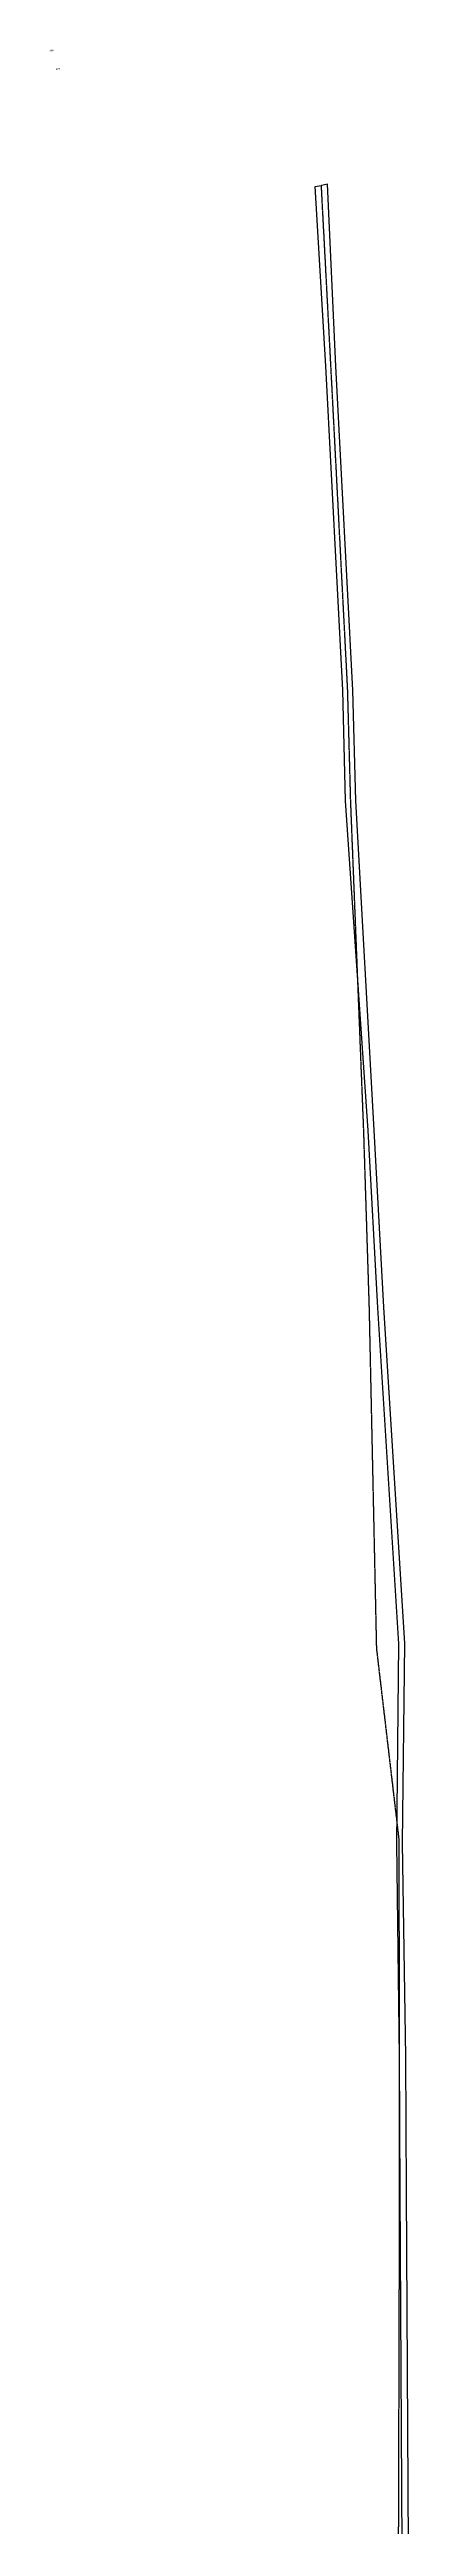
# Model space of a CAD drawing. Header units: metres. Extents: x 275221 to 280529, y 6121714 to 6133118.
# Drawn here: x 279247 to 279604, y 6130651 to 6133118 of the extents above; entities that cross this region are included whole.
import ezdxf

# ---------------------------------------------------------------- set-up
doc = ezdxf.new("R2010")
doc.units = ezdxf.units.M
doc.linetypes.add('Cable Exist OH', pattern=[1, 1, 0])
doc.layers.add('Mains_HV_EXT', color=7, linetype='Continuous')
doc.layers.add('Mains_TR_EXT', color=7, linetype='Continuous')
doc.styles.get("Standard").update_dxf_attribs({"font": 'arial.ttf'})
doc.linetypes.add('Cable E OH', pattern='A,9.4,["E",Standard,S=1.7,R=0,X=0,Y=-1],0', length=9.4)

msp = doc.modelspace()

# ---------------------------------------------------------------- linework, layer by layer
at = {"layer": 'Mains_HV_EXT', "linetype": 'Cable E OH'}
for points in [[(279598.3, 6130630.4), (279596.1, 6130984.1), (279595.6, 6131118.4), (279592.8, 6131331.5), (279594.8, 6131530.1), (279573.9, 6131864.7), (279564.3, 6132041.3), (279541.8, 6132369.4), (279538.9, 6132479.6), (279522.1, 6132802.4), (279511.6, 6132981.4), (279517.6, 6132982.3)], [(279604.4, 6130630.9), (279602.5, 6130984.5), (279601.8, 6131118.6), (279598.6, 6131331.9), (279600.7, 6131530.3), (279580, 6131865.1), (279570.2, 6132041.7), (279551.9, 6132369.5), (279548.9, 6132479.9), (279532.2, 6132802.6), (279523.8, 6132983.6), (279517.7, 6132982.3)]]:
    msp.add_lwpolyline(points, dxfattribs=at)
at = {"layer": 'Mains_TR_EXT', "linetype": 'Cable Exist OH'}
msp.add_lwpolyline([(279594.6, 6130632.5), (279595.6, 6130988.5), (279595.6, 6131122.2), (279595.1, 6131335.5), (279572.8, 6131525.4), (279565.5, 6131864.2), (279559.9, 6132040.9), (279546.9, 6132369.3), (279543.9, 6132479.9), (279527.2, 6132802.5), (279517.7, 6132982.2)], dxfattribs=at)

# ---------------------------------------------------------------- texts
at = {"layer": 'Mains_TR_EXT'}
for s, p in [('98P', (279246.8, 6133116)), ('L77', (279253.2, 6133097.5))]:
    msp.add_text(s, height=1.8, dxfattribs=at).set_placement(p)

doc.saveas('drawing.dxf')
